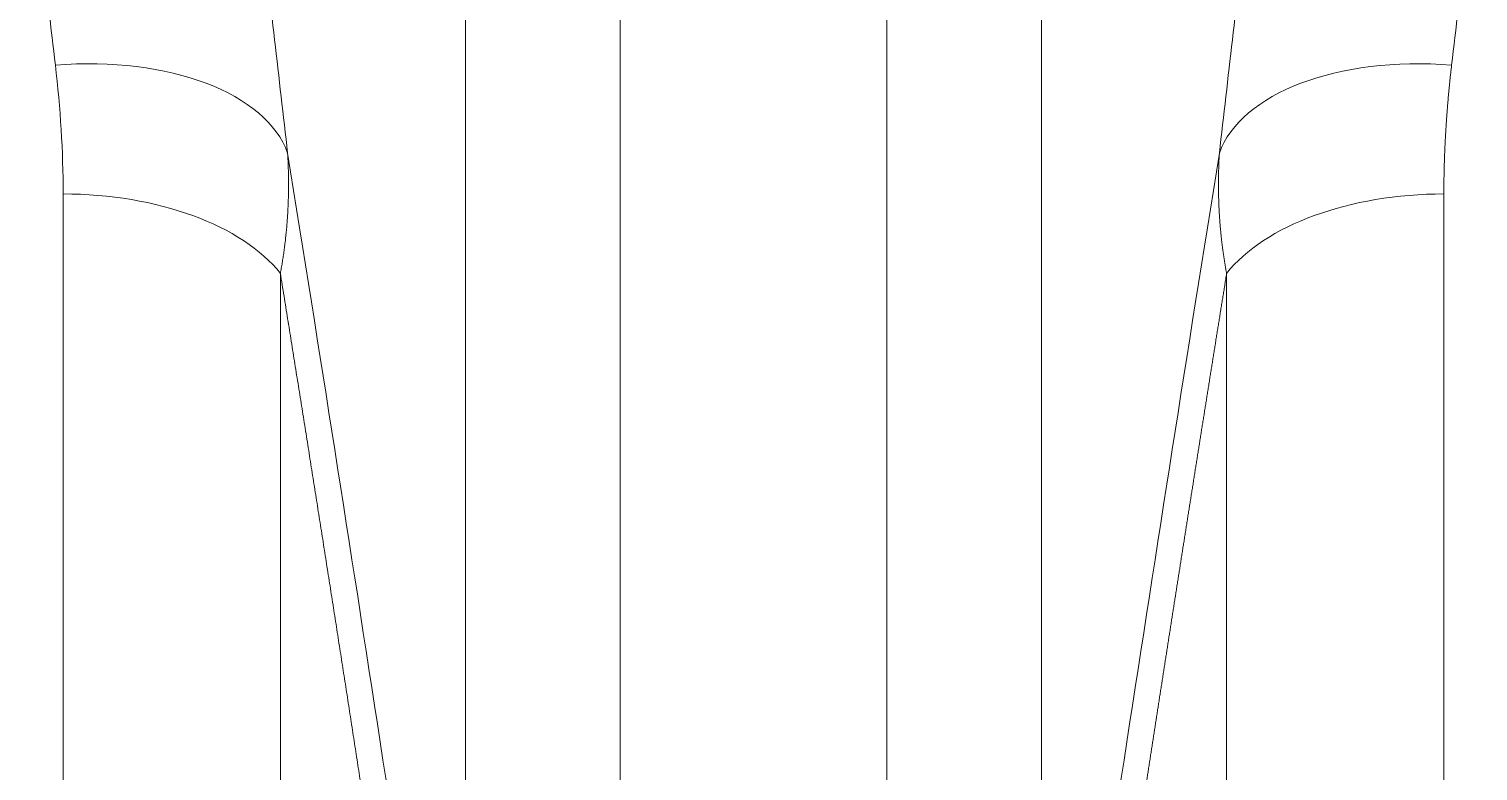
# Model space of a CAD drawing. Header units: millimetres. Extents: x 4664 to 8864, y -38 to 2932.
# Drawn here: x 7917.99 to 7925.96, y 2170.73 to 2174.81 of the extents above; entities that cross this region are included whole.
import ezdxf

# ---------------------------------------------------------------- set-up
doc = ezdxf.new("R2010")
doc.units = ezdxf.units.MM

msp = doc.modelspace()

# ---------------------------------------------------------------- linework, layer by layer
at = {"lineweight": 5}
for p, q in [((7921.2402, 2167.9263), (7921.2402, 2181.4217)), ((7922.7049, 2181.4217), (7922.7049, 2167.9263)), ((7920.3888, 2179.8117), (7920.3888, 2167.7442)), ((7923.5563, 2167.7442), (7923.5563, 2179.8117)), ((7918.1762, 2173.9042), (7918.1762, 2157.2276)), ((7925.7689, 2157.2276), (7925.7689, 2173.9042)), ((7919.3708, 2173.4668), (7919.3708, 2157.6393)), ((7924.5742, 2157.6393), (7924.5742, 2173.4668))]:
    msp.add_line(p, q, dxfattribs=at)
for centre, major_axis, ratio, start_param, end_param in [((7904.1707, 2214.1806), (-13.6641, 71.6548), 0.105061, 4.107487, 4.127942), ((7939.7743, 2214.1806), (13.6641, 71.6548), 0.105061, 2.155243, 2.175698), ((7905.4478, 2214.4171), (-13.6589, 72.9615), 0.10331, 4.108181, 4.128636), ((7938.4972, 2214.417), (13.6589, 72.9615), 0.10331, 2.154549, 2.175004), ((7918.1336, 2173.8917), (-1.2975, -0.1484), 0.549598, 3.267041, 4.649618), ((7925.8114, 2173.8917), (-1.2975, 0.1484), 0.549598, 4.77516, 6.157737), ((7910.995, 2191.9455), (-10.432, 52.5413), 0.095617, 4.214814, 4.3475), ((7932.9501, 2191.9455), (10.432, 52.5413), 0.095617, 1.935685, 2.068372), ((7918.1762, 2173.1703), (-1.3059, 0), 0.561976, 3.557424, 4.712389), ((7925.7689, 2173.1703), (-1.3059, 0), 0.561976, 4.712389, 5.867354)]:
    msp.add_ellipse(centre, major_axis=major_axis, ratio=ratio, start_param=start_param, end_param=end_param, dxfattribs=at)
msp.add_open_spline([(7918.1762, 2173.9042), (7918.1762, 2174.1399), (7918.1611, 2174.3763), (7918.1336, 2174.6127)], degree=3, dxfattribs=at)
for points, knots in [([(7925.8114, 2174.6127), (7925.811, 2174.6085), (7925.81, 2174.6001), (7925.8086, 2174.5875), (7925.8071, 2174.575), (7925.8058, 2174.5624), (7925.8044, 2174.5499), (7925.8031, 2174.5373), (7925.8018, 2174.5248), (7925.8005, 2174.5123), (7925.7993, 2174.4998), (7925.798, 2174.4873), (7925.7968, 2174.4749), (7925.7956, 2174.4624), (7925.7945, 2174.45), (7925.7934, 2174.4376), (7925.7923, 2174.4252), (7925.7912, 2174.4128), (7925.7901, 2174.4004), (7925.7891, 2174.388), (7925.7881, 2174.3757), (7925.7871, 2174.3633), (7925.7862, 2174.351), (7925.7853, 2174.3387), (7925.7844, 2174.3264), (7925.7835, 2174.3141), (7925.7827, 2174.3018), (7925.7818, 2174.2895), (7925.781, 2174.2773), (7925.7803, 2174.2651), (7925.7795, 2174.2528), (7925.7788, 2174.2406), (7925.7781, 2174.2284), (7925.7774, 2174.2162), (7925.7768, 2174.2041), (7925.7762, 2174.1919), (7925.7756, 2174.1798), (7925.775, 2174.1677), (7925.7745, 2174.1555), (7925.7739, 2174.1434), (7925.7734, 2174.1314), (7925.773, 2174.1193), (7925.7725, 2174.1072), (7925.7721, 2174.0952), (7925.7717, 2174.0831), (7925.7714, 2174.0711), (7925.771, 2174.0591), (7925.7707, 2174.0471), (7925.7704, 2174.0351), (7925.7701, 2174.0232), (7925.7699, 2174.0112), (7925.7697, 2173.9993), (7925.7695, 2173.9873), (7925.7693, 2173.9754), (7925.7692, 2173.9635), (7925.7691, 2173.9516), (7925.769, 2173.9398), (7925.7689, 2173.9279), (7925.7689, 2173.9161), (7925.7689, 2173.9082), (7925.7689, 2173.9042)], [0, 0, 0, 0, 0.017766, 0.035513, 0.05324, 0.070949, 0.088638, 0.106308, 0.123959, 0.141592, 0.159205, 0.176799, 0.194374, 0.211931, 0.229469, 0.246988, 0.264488, 0.28197, 0.299433, 0.316878, 0.334304, 0.351711, 0.369101, 0.386471, 0.403824, 0.421158, 0.438474, 0.455772, 0.473052, 0.490314, 0.507557, 0.524783, 0.541991, 0.55918, 0.576353, 0.593507, 0.610643, 0.627762, 0.644863, 0.661947, 0.679013, 0.696061, 0.713092, 0.730106, 0.747102, 0.764081, 0.781043, 0.797988, 0.814915, 0.831825, 0.848719, 0.865595, 0.882454, 0.899297, 0.916123, 0.932931, 0.949724, 0.966499, 0.983258, 1, 1, 1, 1]), ([(7919.4107, 2174.1282), (7919.4108, 2174.1257), (7919.4111, 2174.1209), (7919.4115, 2174.1137), (7919.4119, 2174.1065), (7919.4122, 2174.0994), (7919.4126, 2174.0922), (7919.4129, 2174.0852), (7919.4132, 2174.0781), (7919.4135, 2174.0711), (7919.4138, 2174.0642), (7919.414, 2174.0573), (7919.4142, 2174.0504), (7919.4144, 2174.0436), (7919.4146, 2174.0368), (7919.4148, 2174.03), (7919.415, 2174.0233), (7919.4151, 2174.0166), (7919.4153, 2174.0099), (7919.4154, 2174.0033), (7919.4155, 2173.9968), (7919.4155, 2173.9902), (7919.4156, 2173.9837), (7919.4157, 2173.9773), (7919.4157, 2173.9709), (7919.4157, 2173.9645), (7919.4157, 2173.9582), (7919.4157, 2173.9519), (7919.4157, 2173.9456), (7919.4156, 2173.9394), (7919.4156, 2173.9332), (7919.4155, 2173.9271), (7919.4155, 2173.9209), (7919.4154, 2173.9149), (7919.4153, 2173.9089), (7919.4151, 2173.9029), (7919.415, 2173.8969), (7919.4149, 2173.891), (7919.4147, 2173.8851), (7919.4146, 2173.8793), (7919.4144, 2173.8735), (7919.4142, 2173.8677), (7919.414, 2173.862), (7919.4138, 2173.8563), (7919.4136, 2173.8507), (7919.4134, 2173.8451), (7919.4132, 2173.8395), (7919.4129, 2173.834), (7919.4127, 2173.8285), (7919.4124, 2173.823), (7919.4121, 2173.8176), (7919.4119, 2173.8123), (7919.4116, 2173.8069), (7919.4113, 2173.8016), (7919.4107, 2173.7924), (7919.4099, 2173.7793), (7919.4088, 2173.7623), (7919.4075, 2173.7455), (7919.4062, 2173.7288), (7919.4047, 2173.7122), (7919.4032, 2173.6958), (7919.4016, 2173.6795), (7919.3998, 2173.6634), (7919.3981, 2173.6474), (7919.3962, 2173.6316), (7919.3942, 2173.6159), (7919.3922, 2173.6004), (7919.3901, 2173.585), (7919.3879, 2173.5697), (7919.3857, 2173.5546), (7919.3834, 2173.5396), (7919.381, 2173.5247), (7919.3785, 2173.5101), (7919.376, 2173.4955), (7919.3735, 2173.4811), (7919.3717, 2173.4715), (7919.3708, 2173.4668)], [0, 0, 0, 0, 0.010932, 0.021807, 0.032623, 0.043382, 0.054084, 0.064727, 0.075313, 0.085841, 0.096312, 0.106724, 0.117079, 0.127377, 0.137617, 0.147799, 0.157923, 0.16799, 0.177999, 0.18795, 0.197844, 0.20768, 0.217459, 0.227179, 0.236843, 0.246449, 0.255997, 0.265487, 0.27492, 0.284296, 0.293614, 0.302874, 0.312077, 0.321223, 0.330311, 0.339341, 0.348314, 0.35723, 0.366088, 0.374888, 0.383631, 0.392317, 0.400946, 0.409517, 0.41803, 0.426487, 0.434886, 0.443227, 0.451512, 0.459739, 0.467908, 0.476021, 0.484076, 0.492074, 0.500014, 0.525883, 0.551544, 0.577, 0.602248, 0.627291, 0.652128, 0.676758, 0.701182, 0.725401, 0.749413, 0.77322, 0.796821, 0.820217, 0.843407, 0.866392, 0.889172, 0.911747, 0.934117, 0.956283, 0.978244, 1, 1, 1, 1]), ([(7924.5742, 2173.4668), (7924.5738, 2173.4693), (7924.5728, 2173.4743), (7924.5715, 2173.4818), (7924.5701, 2173.4893), (7924.5688, 2173.4969), (7924.5675, 2173.5045), (7924.5662, 2173.5122), (7924.5649, 2173.5199), (7924.5636, 2173.5277), (7924.5623, 2173.5355), (7924.5611, 2173.5433), (7924.5599, 2173.5512), (7924.5587, 2173.5591), (7924.5575, 2173.567), (7924.5564, 2173.575), (7924.5552, 2173.583), (7924.5541, 2173.5911), (7924.553, 2173.5992), (7924.5519, 2173.6073), (7924.5509, 2173.6155), (7924.5498, 2173.6237), (7924.5488, 2173.632), (7924.5478, 2173.6403), (7924.5469, 2173.6486), (7924.5459, 2173.657), (7924.545, 2173.6654), (7924.5441, 2173.6739), (7924.5432, 2173.6824), (7924.5424, 2173.6909), (7924.5415, 2173.6995), (7924.5407, 2173.7081), (7924.54, 2173.7167), (7924.5392, 2173.7254), (7924.5385, 2173.7341), (7924.5378, 2173.7429), (7924.5371, 2173.7517), (7924.5364, 2173.7606), (7924.5358, 2173.7695), (7924.5352, 2173.7784), (7924.5346, 2173.7874), (7924.534, 2173.7972), (7924.5334, 2173.8081), (7924.5328, 2173.8199), (7924.5322, 2173.832), (7924.5317, 2173.8442), (7924.5312, 2173.8566), (7924.5308, 2173.8692), (7924.5304, 2173.882), (7924.5301, 2173.895), (7924.5298, 2173.9081), (7924.5296, 2173.9215), (7924.5294, 2173.935), (7924.5293, 2173.9488), (7924.5293, 2173.9627), (7924.5294, 2173.9768), (7924.5295, 2173.9911), (7924.5297, 2174.0056), (7924.53, 2174.0202), (7924.5304, 2174.0351), (7924.5308, 2174.0502), (7924.5313, 2174.0654), (7924.5319, 2174.0808), (7924.5327, 2174.0964), (7924.5335, 2174.1122), (7924.5341, 2174.1228), (7924.5344, 2174.1282)], [0, 0, 0, 0, 0.011398, 0.022851, 0.034361, 0.045928, 0.057551, 0.06923, 0.080965, 0.092757, 0.104606, 0.11651, 0.128472, 0.140489, 0.152564, 0.164695, 0.176882, 0.189126, 0.201426, 0.213783, 0.226197, 0.238667, 0.251194, 0.263778, 0.276418, 0.289116, 0.301869, 0.31468, 0.327547, 0.340471, 0.353452, 0.366489, 0.379583, 0.392735, 0.405942, 0.419207, 0.432529, 0.445907, 0.459342, 0.472835, 0.486384, 0.49999, 0.517598, 0.535485, 0.553653, 0.5721, 0.590827, 0.609834, 0.629122, 0.648689, 0.668538, 0.688667, 0.709077, 0.729767, 0.750739, 0.771992, 0.793526, 0.815341, 0.837438, 0.859816, 0.882476, 0.905417, 0.92864, 0.952145, 0.975931, 1, 1, 1, 1]), ([(7920.2239, 2167.9275), (7920.2224, 2167.938), (7920.2193, 2167.959), (7920.2147, 2167.9905), (7920.21, 2168.0221), (7920.2054, 2168.0536), (7920.2007, 2168.0852), (7920.1961, 2168.1168), (7920.1914, 2168.1484), (7920.1868, 2168.1801), (7920.1821, 2168.2118), (7920.1774, 2168.2434), (7920.1727, 2168.2751), (7920.1681, 2168.3069), (7920.1634, 2168.3386), (7920.1587, 2168.3704), (7920.154, 2168.4022), (7920.1492, 2168.434), (7920.1445, 2168.4658), (7920.1398, 2168.4976), (7920.1351, 2168.5295), (7920.1304, 2168.5614), (7920.1256, 2168.5933), (7920.1209, 2168.6252), (7920.1161, 2168.6571), (7920.1114, 2168.6891), (7920.1066, 2168.721), (7920.1018, 2168.753), (7920.0971, 2168.7851), (7920.0923, 2168.8171), (7920.0875, 2168.8491), (7920.0827, 2168.8812), (7920.0779, 2168.9133), (7920.0731, 2168.9454), (7920.0683, 2168.9775), (7920.0635, 2169.0097), (7920.0587, 2169.0419), (7920.0539, 2169.074), (7920.049, 2169.1062), (7920.0442, 2169.1385), (7920.0394, 2169.1707), (7920.0345, 2169.203), (7920.0297, 2169.2353), (7920.0248, 2169.2675), (7920.02, 2169.2999), (7920.0151, 2169.3322), (7920.0102, 2169.3646), (7920.0053, 2169.3969), (7920.0005, 2169.4293), (7919.9956, 2169.4617), (7919.9907, 2169.4942), (7919.9858, 2169.5266), (7919.9809, 2169.5591), (7919.976, 2169.5916), (7919.971, 2169.6241), (7919.9661, 2169.6566), (7919.9612, 2169.6892), (7919.9563, 2169.7217), (7919.9513, 2169.7543), (7919.9464, 2169.7869), (7919.9414, 2169.8195), (7919.9365, 2169.8522), (7919.9315, 2169.8848), (7919.9265, 2169.9175), (7919.9216, 2169.9502), (7919.9166, 2169.9829), (7919.9116, 2170.0156), (7919.9066, 2170.0484), (7919.9016, 2170.0811), (7919.8966, 2170.1139), (7919.8916, 2170.1467), (7919.8866, 2170.1796), (7919.8816, 2170.2124), (7919.8765, 2170.2453), (7919.8715, 2170.2781), (7919.8665, 2170.311), (7919.8614, 2170.3439), (7919.8564, 2170.3769), (7919.8513, 2170.4098), (7919.8463, 2170.4428), (7919.8412, 2170.4758), (7919.8361, 2170.5088), (7919.8311, 2170.5418), (7919.826, 2170.5749), (7919.8209, 2170.6079), (7919.8158, 2170.641), (7919.8094, 2170.6827), (7919.8016, 2170.7331), (7919.7925, 2170.7923), (7919.7834, 2170.8514), (7919.7742, 2170.9107), (7919.765, 2170.9701), (7919.7558, 2171.0295), (7919.7466, 2171.089), (7919.7374, 2171.1485), (7919.7281, 2171.2082), (7919.7188, 2171.2679), (7919.7095, 2171.3277), (7919.7002, 2171.3875), (7919.6908, 2171.4475), (7919.6815, 2171.5075), (7919.6721, 2171.5676), (7919.6627, 2171.6278), (7919.6532, 2171.688), (7919.6438, 2171.7483), (7919.6343, 2171.8087), (7919.6248, 2171.8692), (7919.6153, 2171.9297), (7919.6058, 2171.9903), (7919.5962, 2172.051), (7919.5867, 2172.1117), (7919.5771, 2172.1726), (7919.5674, 2172.2335), (7919.5578, 2172.2945), (7919.5482, 2172.3555), (7919.5385, 2172.4166), (7919.5288, 2172.4778), (7919.5191, 2172.5391), (7919.5093, 2172.6004), (7919.4996, 2172.6618), (7919.4898, 2172.7233), (7919.48, 2172.7849), (7919.4702, 2172.8465), (7919.4603, 2172.9082), (7919.4505, 2172.97), (7919.4406, 2173.0319), (7919.4307, 2173.0938), (7919.4207, 2173.1558), (7919.4108, 2173.2178), (7919.4008, 2173.28), (7919.3908, 2173.3422), (7919.3808, 2173.4044), (7919.3742, 2173.446), (7919.3708, 2173.4668)], [0, 0, 0, 0, 0.005793, 0.011588, 0.017385, 0.023184, 0.028985, 0.034789, 0.040595, 0.046402, 0.052212, 0.058025, 0.063839, 0.069656, 0.075474, 0.081295, 0.087118, 0.092943, 0.098771, 0.1046, 0.110432, 0.116266, 0.122102, 0.12794, 0.13378, 0.139622, 0.145467, 0.151313, 0.157162, 0.163013, 0.168866, 0.174722, 0.180579, 0.186439, 0.1923, 0.198164, 0.20403, 0.209898, 0.215768, 0.221641, 0.227515, 0.233392, 0.239271, 0.245152, 0.251035, 0.25692, 0.262807, 0.268697, 0.274588, 0.280482, 0.286378, 0.292276, 0.298176, 0.304078, 0.309982, 0.315889, 0.321797, 0.327708, 0.33362, 0.339535, 0.345452, 0.351371, 0.357293, 0.363216, 0.369141, 0.375069, 0.380999, 0.38693, 0.392864, 0.3988, 0.404738, 0.410679, 0.416621, 0.422565, 0.428512, 0.43446, 0.440411, 0.446364, 0.452319, 0.458276, 0.464235, 0.470196, 0.476159, 0.482125, 0.488092, 0.494062, 0.500033, 0.510682, 0.52134, 0.532009, 0.542687, 0.553376, 0.564074, 0.574782, 0.5855, 0.596228, 0.606965, 0.617713, 0.62847, 0.639237, 0.650014, 0.6608, 0.671597, 0.682403, 0.693219, 0.704045, 0.71488, 0.725726, 0.736581, 0.747445, 0.75832, 0.769204, 0.780098, 0.791002, 0.801915, 0.812838, 0.82377, 0.834713, 0.845665, 0.856626, 0.867597, 0.878578, 0.889569, 0.900569, 0.911578, 0.922598, 0.933626, 0.944665, 0.955713, 0.96677, 0.977837, 0.988914, 1, 1, 1, 1]), ([(7924.5742, 2173.4668), (7924.5726, 2173.4568), (7924.5694, 2173.437), (7924.5647, 2173.4072), (7924.5599, 2173.3774), (7924.5551, 2173.3476), (7924.5503, 2173.3179), (7924.5455, 2173.2882), (7924.5408, 2173.2584), (7924.536, 2173.2287), (7924.5312, 2173.1991), (7924.5265, 2173.1694), (7924.5217, 2173.1397), (7924.517, 2173.1101), (7924.5123, 2173.0804), (7924.5075, 2173.0508), (7924.5028, 2173.0212), (7924.4981, 2172.9917), (7924.4933, 2172.9621), (7924.4886, 2172.9325), (7924.4839, 2172.903), (7924.4792, 2172.8735), (7924.4745, 2172.844), (7924.4698, 2172.8145), (7924.4651, 2172.785), (7924.4604, 2172.7555), (7924.4557, 2172.7261), (7924.451, 2172.6967), (7924.4464, 2172.6672), (7924.4417, 2172.6378), (7924.437, 2172.6084), (7924.4323, 2172.5791), (7924.4277, 2172.5497), (7924.423, 2172.5204), (7924.4184, 2172.4911), (7924.4137, 2172.4617), (7924.4091, 2172.4324), (7924.4045, 2172.4032), (7924.3998, 2172.3739), (7924.3952, 2172.3447), (7924.3906, 2172.3154), (7924.3859, 2172.2862), (7924.3813, 2172.257), (7924.3767, 2172.2278), (7924.3721, 2172.1986), (7924.3675, 2172.1695), (7924.3629, 2172.1403), (7924.3583, 2172.1112), (7924.3537, 2172.0821), (7924.3492, 2172.053), (7924.3446, 2172.0239), (7924.34, 2171.9949), (7924.3354, 2171.9658), (7924.3309, 2171.9368), (7924.3263, 2171.9078), (7924.3218, 2171.8788), (7924.3172, 2171.8498), (7924.3127, 2171.8208), (7924.3081, 2171.7919), (7924.3036, 2171.7629), (7924.299, 2171.734), (7924.2945, 2171.7051), (7924.29, 2171.6762), (7924.2855, 2171.6473), (7924.2809, 2171.6184), (7924.2764, 2171.5896), (7924.2719, 2171.5608), (7924.2674, 2171.532), (7924.2629, 2171.5032), (7924.2584, 2171.4744), (7924.2539, 2171.4456), (7924.2495, 2171.4168), (7924.245, 2171.3881), (7924.2405, 2171.3594), (7924.236, 2171.3307), (7924.2316, 2171.302), (7924.2271, 2171.2733), (7924.2227, 2171.2447), (7924.2182, 2171.216), (7924.2138, 2171.1874), (7924.2093, 2171.1588), (7924.2049, 2171.1302), (7924.2004, 2171.1016), (7924.196, 2171.073), (7924.1916, 2171.0445), (7924.1872, 2171.016), (7924.1827, 2170.9875), (7924.1783, 2170.959), (7924.1739, 2170.9305), (7924.1695, 2170.902), (7924.1651, 2170.8736), (7924.1607, 2170.8451), (7924.1563, 2170.8167), (7924.152, 2170.7883), (7924.1476, 2170.7599), (7924.1432, 2170.7315), (7924.1388, 2170.7032), (7924.1328, 2170.6638), (7924.125, 2170.6136), (7924.1156, 2170.5523), (7924.1062, 2170.4912), (7924.0968, 2170.4301), (7924.0875, 2170.3691), (7924.0782, 2170.3082), (7924.0688, 2170.2473), (7924.0595, 2170.1865), (7924.0503, 2170.1257), (7924.041, 2170.0651), (7924.0318, 2170.0045), (7924.0226, 2169.9439), (7924.0134, 2169.8835), (7924.0042, 2169.8231), (7923.995, 2169.7627), (7923.9859, 2169.7025), (7923.9768, 2169.6423), (7923.9677, 2169.5822), (7923.9586, 2169.5221), (7923.9496, 2169.4622), (7923.9405, 2169.4022), (7923.9315, 2169.3424), (7923.9225, 2169.2826), (7923.9135, 2169.2229), (7923.9046, 2169.1633), (7923.8956, 2169.1038), (7923.8867, 2169.0443), (7923.8778, 2168.9848), (7923.8689, 2168.9255), (7923.8601, 2168.8662), (7923.8513, 2168.807), (7923.8424, 2168.7479), (7923.8336, 2168.6888), (7923.8249, 2168.6298), (7923.8161, 2168.5709), (7923.8074, 2168.512), (7923.7987, 2168.4533), (7923.79, 2168.3946), (7923.7813, 2168.3359), (7923.7726, 2168.2774), (7923.764, 2168.2189), (7923.7554, 2168.1604), (7923.7468, 2168.1021), (7923.7382, 2168.0438), (7923.7297, 2167.9856), (7923.724, 2167.9468), (7923.7211, 2167.9275)], [0, 0, 0, 0, 0.0053, 0.010597, 0.015893, 0.021187, 0.026479, 0.031769, 0.037057, 0.042343, 0.047628, 0.05291, 0.05819, 0.063469, 0.068745, 0.07402, 0.079292, 0.084563, 0.089831, 0.095098, 0.100363, 0.105626, 0.110887, 0.116146, 0.121403, 0.126658, 0.131911, 0.137162, 0.142411, 0.147658, 0.152904, 0.158147, 0.163388, 0.168628, 0.173865, 0.179101, 0.184334, 0.189566, 0.194795, 0.200023, 0.205248, 0.210472, 0.215694, 0.220914, 0.226131, 0.231347, 0.236561, 0.241773, 0.246983, 0.252191, 0.257397, 0.262601, 0.267803, 0.273003, 0.278201, 0.283397, 0.288591, 0.293783, 0.298974, 0.304162, 0.309348, 0.314532, 0.319714, 0.324895, 0.330073, 0.335249, 0.340424, 0.345596, 0.350766, 0.355934, 0.361101, 0.366265, 0.371428, 0.376588, 0.381746, 0.386903, 0.392057, 0.397209, 0.40236, 0.407508, 0.412655, 0.417799, 0.422941, 0.428082, 0.43322, 0.438357, 0.443491, 0.448623, 0.453754, 0.458882, 0.464008, 0.469133, 0.474255, 0.479375, 0.484494, 0.48961, 0.494724, 0.499837, 0.510895, 0.521944, 0.532986, 0.54402, 0.555045, 0.566062, 0.577071, 0.588072, 0.599065, 0.61005, 0.621026, 0.631995, 0.642955, 0.653907, 0.66485, 0.675786, 0.686713, 0.697632, 0.708543, 0.719446, 0.73034, 0.741226, 0.752104, 0.762974, 0.773835, 0.784688, 0.795533, 0.806369, 0.817197, 0.828017, 0.838829, 0.849632, 0.860427, 0.871214, 0.881992, 0.892762, 0.903523, 0.914276, 0.925021, 0.935758, 0.946486, 0.957205, 0.967917, 0.978619, 0.989314, 1, 1, 1, 1])]:
    msp.add_open_spline(points, degree=3, knots=knots, dxfattribs=at)

doc.saveas('drawing.dxf')
